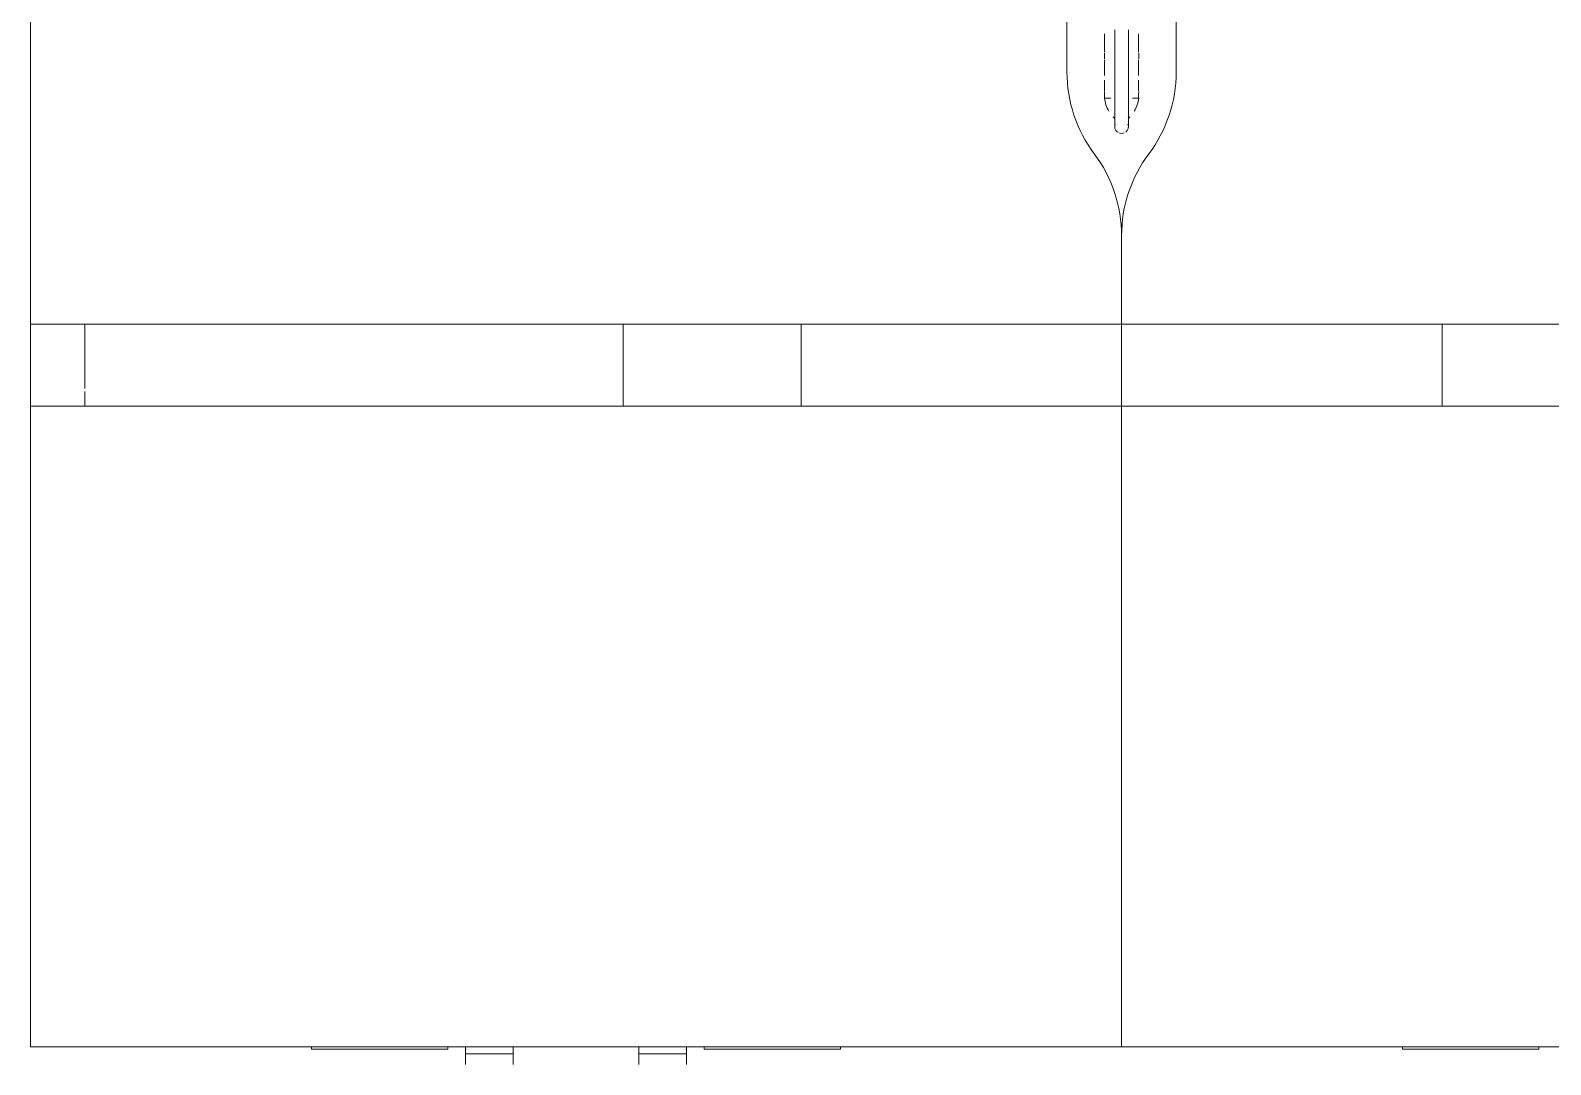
# Model space of a CAD drawing. Header units: millimetres. Extents: x 79795 to 317870, y -36033 to 97293.
# Drawn here: x 170504 to 171619, y 17257 to 18015 of the extents above; entities that cross this region are included whole.
import ezdxf

# ---------------------------------------------------------------- set-up
doc = ezdxf.new("R2010")
doc.units = ezdxf.units.MM
doc.header["$MEASUREMENT"] = 0
doc.layers.add('I-FURN', color=8, linetype='CONTINUOUS', lineweight=9)

msp = doc.modelspace()

# ---------------------------------------------------------------- linework, layer by layer
at = {"layer": 'I-FURN'}
for p, q in [((170504.1, 19339.7), (170504.1, 17739.7)), ((170504.1, 17739.7), (170504.1, 19339.7)), ((171264.1, 17984.7), (171264.1, 19094.7)), ((171264.1, 19094.7), (171264.1, 17984.7)), ((171344.1, 18885.1), (171344.1, 17984.7)), ((171344.1, 17984.7), (171344.1, 18885.1)), ((171291.6, 17999.4), (171291.6, 18012.7)), ((171299.1, 18015.6), (171299.1, 18012.8)), ((171299.1, 18012.8), (171299.1, 18010)), ((171309.1, 18014.9), (171309.1, 18015.6)), ((171309.1, 18012), (171309.1, 18014.9)), ((171309.1, 18009.2), (171309.1, 18012)), ((171316.6, 18012.7), (171316.6, 17999.4)), ((171299.1, 18010), (171299.1, 18007.1)), ((171299.1, 18007.1), (171299.1, 18004.3)), ((171299.1, 18004.3), (171299.1, 18001.5)), ((171299.1, 18001.5), (171299.1, 17998.8)), ((171309.1, 18006.4), (171309.1, 18009.2)), ((171309.1, 18003.6), (171309.1, 18006.4)), ((171309.1, 18000.8), (171309.1, 18003.6)), ((171309.1, 17998), (171309.1, 18000.8)), ((171291.6, 17994.5), (171291.6, 17998.6)), ((171291.6, 17982.2), (171291.6, 17993.7)), ((171299.1, 17998.8), (171299.1, 17996)), ((171299.1, 17996), (171299.1, 17993.3)), ((171299.1, 17993.3), (171299.1, 17990.7)), ((171299.1, 17990.7), (171299.1, 17988)), ((171309.1, 17995.3), (171309.1, 17998)), ((171309.1, 17992.6), (171309.1, 17995.3)), ((171309.1, 17989.9), (171309.1, 17992.6)), ((171309.1, 17987.3), (171309.1, 17989.9)), ((171316.6, 17993.7), (171316.6, 17982.2)), ((171316.7, 17998.6), (171316.7, 17994.5)), ((171291.6, 17970.6), (171291.6, 17978.7)), ((171299.1, 17988), (171299.1, 17985.4)), ((171299.1, 17985.4), (171299.1, 17982.9)), ((171299.1, 17982.9), (171299.1, 17980.4)), ((171299.1, 17980.4), (171299.1, 17978)), ((171299.1, 17978), (171299.1, 17975.6)), ((171309.1, 17984.7), (171309.1, 17987.3)), ((171309.1, 17982.2), (171309.1, 17984.7)), ((171309.1, 17979.7), (171309.1, 17982.2)), ((171309.1, 17977.3), (171309.1, 17979.7)), ((171309.1, 17975), (171309.1, 17977.3)), ((171316.6, 17978.7), (171316.6, 17970.6)), ((171291.6, 17969.4), (171291.6, 17970.3)), ((171291.6, 17965.6), (171291.6, 17969.1)), ((171299.1, 17975.6), (171299.1, 17973.3)), ((171299.1, 17973.3), (171299.1, 17971)), ((171299.1, 17971), (171299.1, 17968.9)), ((171299.1, 17968.9), (171299.1, 17966.8)), ((171299.1, 17966.8), (171299.1, 17964.8)), ((171309.1, 17972.7), (171309.1, 17975)), ((171309.1, 17970.5), (171309.1, 17972.7)), ((171309.1, 17968.3), (171309.1, 17970.5)), ((171309.1, 17966.2), (171309.1, 17968.3)), ((171309.1, 17964.2), (171309.1, 17966.2)), ((171316.6, 17969.1), (171316.6, 17965.6)), ((171316.7, 17970.3), (171316.7, 17969.4)), ((171291.6, 17965.6), (171296.2, 17965.6)), ((171299.1, 17964.8), (171299.1, 17962.8)), ((171299.1, 17962.8), (171299.1, 17961)), ((171299.1, 17961), (171299.1, 17959.2)), ((171299.1, 17959.2), (171299.1, 17957.5)), ((171299.1, 17957.5), (171299.1, 17956)), ((171299.1, 17956), (171299.1, 17954.5)), ((171309.1, 17962.3), (171309.1, 17964.2)), ((171309.1, 17960.5), (171309.1, 17962.3)), ((171309.1, 17958.8), (171309.1, 17960.5)), ((171309.1, 17957.1), (171309.1, 17958.8)), ((171309.1, 17955.6), (171309.1, 17957.1)), ((171309.1, 17954.1), (171309.1, 17955.6)), ((171312.1, 17965.6), (171316.6, 17965.6)), ((171299.1, 17954.5), (171299.1, 17953.1)), ((171299.1, 17953.1), (171299.1, 17951.8)), ((171299.1, 17951.8), (171299.1, 17950.6)), ((171299.1, 17950.6), (171299.1, 17949.5)), ((171299.1, 17949.5), (171299.1, 17948.6)), ((171299.1, 17948.6), (171299.1, 17947.7)), ((171299.1, 17947.7), (171299.1, 17946.9)), ((171299.1, 17946.9), (171299.1, 17946.3)), ((171299.1, 17946.3), (171299.1, 17945.8)), ((171299.1, 17945.8), (171299.1, 17945.3)), ((171299.1, 17945.3), (171299.1, 17945)), ((171299.1, 17945), (171299.1, 17944.8)), ((171299.1, 17944.8), (171299.1, 17944.7)), ((171299.1, 17944.7), (171299.1, 17944.7)), ((171309.1, 17952.7), (171309.1, 17954.1)), ((171309.1, 17951.5), (171309.1, 17952.7)), ((171309.1, 17950.3), (171309.1, 17951.5)), ((171309.1, 17949.3), (171309.1, 17950.3)), ((171309.1, 17948.3), (171309.1, 17949.3)), ((171309.1, 17947.5), (171309.1, 17948.3)), ((171309.1, 17946.8), (171309.1, 17947.5)), ((171309.1, 17946.1), (171309.1, 17946.8)), ((171309.1, 17945.6), (171309.1, 17946.1)), ((171309.1, 17945.2), (171309.1, 17945.6)), ((171309.1, 17945), (171309.1, 17945.2)), ((171309.1, 17944.8), (171309.1, 17945)), ((171309.1, 17944.7), (171309.1, 17944.8)), ((171304.1, 17864.7), (171304.1, 17739.7)), ((171304.1, 17739.7), (171304.1, 17864.7)), ((171304.1, 17739.7), (171304.1, 17864.7)), ((171304.1, 17864.7), (171304.1, 17739.7)), ((170544.1, 17799.7), (170504.1, 17799.7)), ((170504.1, 17799.7), (170938.8, 17799.7)), ((170504.1, 17799.7), (170504.1, 17739.7)), ((170504.1, 17799.7), (170504.1, 17739.7)), ((172064.1, 17799.7), (170544.1, 17799.7)), ((170544.1, 17799.7), (170544.1, 17752.6)), ((170544.1, 17799.7), (170544.1, 17752.6)), ((170938.8, 17799.7), (171069.1, 17799.7)), ((170938.8, 17799.7), (170938.8, 17739.7)), ((170938.8, 17799.7), (170938.8, 17739.7)), ((171069.1, 17799.7), (171539.1, 17799.7)), ((171069.1, 17799.7), (171069.1, 17739.7)), ((171069.1, 17799.7), (171069.1, 17739.7)), ((171539.1, 17799.7), (171669.1, 17799.7)), ((171539.1, 17799.7), (171539.1, 17739.7)), ((171539.1, 17799.7), (171539.1, 17739.7)), ((170544.1, 17750.3), (170544.1, 17739.7)), ((170544.1, 17750.3), (170544.1, 17739.7)), ((171304.1, 17739.7), (170504.1, 17739.7)), ((170504.1, 17739.7), (170504.1, 17269.7)), ((171304.1, 17739.7), (171304.1, 17269.7)), ((172104.1, 17739.7), (171304.1, 17739.7)), ((171304.1, 17739.7), (171304.1, 17269.7)), ((171304.1, 17269.7), (170504.1, 17269.7)), ((170710.1, 17269.7), (170710.1, 17268.2)), ((170710.1, 17269.7), (170710.1, 17268.2)), ((170710.1, 17269.7), (170710.1, 17268.2)), ((170718.1, 17268.2), (170710.1, 17268.2)), ((170710.1, 17268.2), (170714.1, 17268.2)), ((170714.1, 17268.2), (170710.1, 17268.2)), ((170710.1, 17268.2), (170714.1, 17268.2)), ((170714.1, 17268.2), (170710.1, 17268.2)), ((170710.1, 17268.2), (170714.1, 17268.2)), ((170802.1, 17268.2), (170718.1, 17268.2)), ((170810.1, 17268.2), (170802.1, 17268.2)), ((170806.1, 17268.2), (170810.1, 17268.2)), ((170806.1, 17268.2), (170810.1, 17268.2)), ((170810.1, 17268.2), (170806.1, 17268.2)), ((170806.1, 17268.2), (170810.1, 17268.2)), ((170810.1, 17268.2), (170806.1, 17268.2)), ((170810.1, 17268.2), (170810.1, 17269.7)), ((170810.1, 17268.2), (170810.1, 17269.7)), ((170810.1, 17268.2), (170810.1, 17269.7)), ((170823.1, 17269.7), (170823.1, 17264.7)), ((170823.1, 17269.7), (170823.1, 17264.7)), ((170823.1, 17269.7), (170823.1, 17268.2)), ((170823.5, 17268.2), (170823.1, 17268.2)), ((170823.1, 17268.2), (170823.5, 17268.2)), ((170858.1, 17264.7), (170823.1, 17264.7)), ((170823.1, 17257.2), (170823.1, 17264.7)), ((170858.1, 17264.7), (170858.1, 17269.7)), ((170858.1, 17264.7), (170858.1, 17269.7)), ((170858.1, 17264.7), (170858.1, 17257.2)), ((170950.1, 17269.7), (170950.1, 17264.7)), ((170950.1, 17269.7), (170950.1, 17264.7)), ((170985.1, 17264.7), (170950.1, 17264.7)), ((170950.1, 17257.2), (170950.1, 17264.7)), ((170984.7, 17268.2), (170985.1, 17268.2)), ((170985.1, 17268.2), (170984.7, 17268.2)), ((170985.1, 17264.7), (170985.1, 17269.7)), ((170985.1, 17264.7), (170985.1, 17269.7)), ((170985.1, 17268.2), (170985.1, 17269.7)), ((170985.1, 17264.7), (170985.1, 17257.2)), ((170998.1, 17269.7), (170998.1, 17268.2)), ((170998.1, 17269.7), (170998.1, 17268.2)), ((170998.1, 17269.7), (170998.1, 17268.2)), ((171006.1, 17268.2), (170998.1, 17268.2)), ((170998.1, 17268.2), (171002.1, 17268.2)), ((171002.1, 17268.2), (170998.1, 17268.2)), ((170998.1, 17268.2), (171002.1, 17268.2)), ((171002.1, 17268.2), (170998.1, 17268.2)), ((170998.1, 17268.2), (171002.1, 17268.2)), ((171090.1, 17268.2), (171006.1, 17268.2)), ((171098.1, 17268.2), (171090.1, 17268.2)), ((171094.1, 17268.2), (171098.1, 17268.2)), ((171094.1, 17268.2), (171098.1, 17268.2)), ((171098.1, 17268.2), (171094.1, 17268.2)), ((171094.1, 17268.2), (171098.1, 17268.2)), ((171098.1, 17268.2), (171094.1, 17268.2)), ((171098.1, 17268.2), (171098.1, 17269.7)), ((171098.1, 17268.2), (171098.1, 17269.7)), ((171098.1, 17268.2), (171098.1, 17269.7)), ((172104.1, 17269.7), (171304.1, 17269.7)), ((171510.1, 17269.7), (171510.1, 17268.2)), ((171510.1, 17269.7), (171510.1, 17268.2)), ((171510.1, 17269.7), (171510.1, 17268.2)), ((171518.1, 17268.2), (171510.1, 17268.2)), ((171510.1, 17268.2), (171514.1, 17268.2)), ((171514.1, 17268.2), (171510.1, 17268.2)), ((171510.1, 17268.2), (171514.1, 17268.2)), ((171514.1, 17268.2), (171510.1, 17268.2)), ((171510.1, 17268.2), (171514.1, 17268.2)), ((171602.1, 17268.2), (171518.1, 17268.2)), ((171610.1, 17268.2), (171602.1, 17268.2)), ((171606.1, 17268.2), (171610.1, 17268.2)), ((171606.1, 17268.2), (171610.1, 17268.2)), ((171610.1, 17268.2), (171606.1, 17268.2)), ((171606.1, 17268.2), (171610.1, 17268.2)), ((171610.1, 17268.2), (171606.1, 17268.2)), ((171610.1, 17268.2), (171610.1, 17269.7)), ((171610.1, 17268.2), (171610.1, 17269.7)), ((171610.1, 17268.2), (171610.1, 17269.7)), ((170823.1, 17256.8), (170823.1, 17257.2)), ((170858.1, 17257.2), (170858.1, 17256.8)), ((170950.1, 17256.8), (170950.1, 17257.2)), ((170985.1, 17257.2), (170985.1, 17256.8))]:
    msp.add_line(p, q, dxfattribs=at)
for centre, radius, start, end in [((171364.1, 17984.7), 100, 180, 216.8699), ((171364.1, 17984.7), 100, 180, 216.8699), ((171244.1, 17984.7), 100, 323.1301, 0), ((171244.1, 17984.7), 100, 323.1301, 0), ((171315.1, 17968), 23.6, 185.6664, 210.8564), ((171293.2, 17968), 23.6, 329.1436, 354.3336), ((171304.1, 17957.6), 8.51, 223.4514, 234.4595), ((171304.1, 17944.7), 5, 158.1748, 232.7249), ((171304.1, 17944.7), 5, 307.2751, 21.8252), ((171304.1, 17957.6), 8.51, 305.5405, 316.5486), ((171304.1, 17944.7), 5, 247.635, 292.365), ((171204.1, 17864.7), 100, 0, 36.8699), ((171204.1, 17864.7), 100, 0, 36.8699), ((171404.1, 17864.7), 100, 143.1301, 180), ((171404.1, 17864.7), 100, 143.1301, 180)]:
    msp.add_arc(centre, radius, start, end, dxfattribs=at)

doc.saveas('drawing.dxf')
